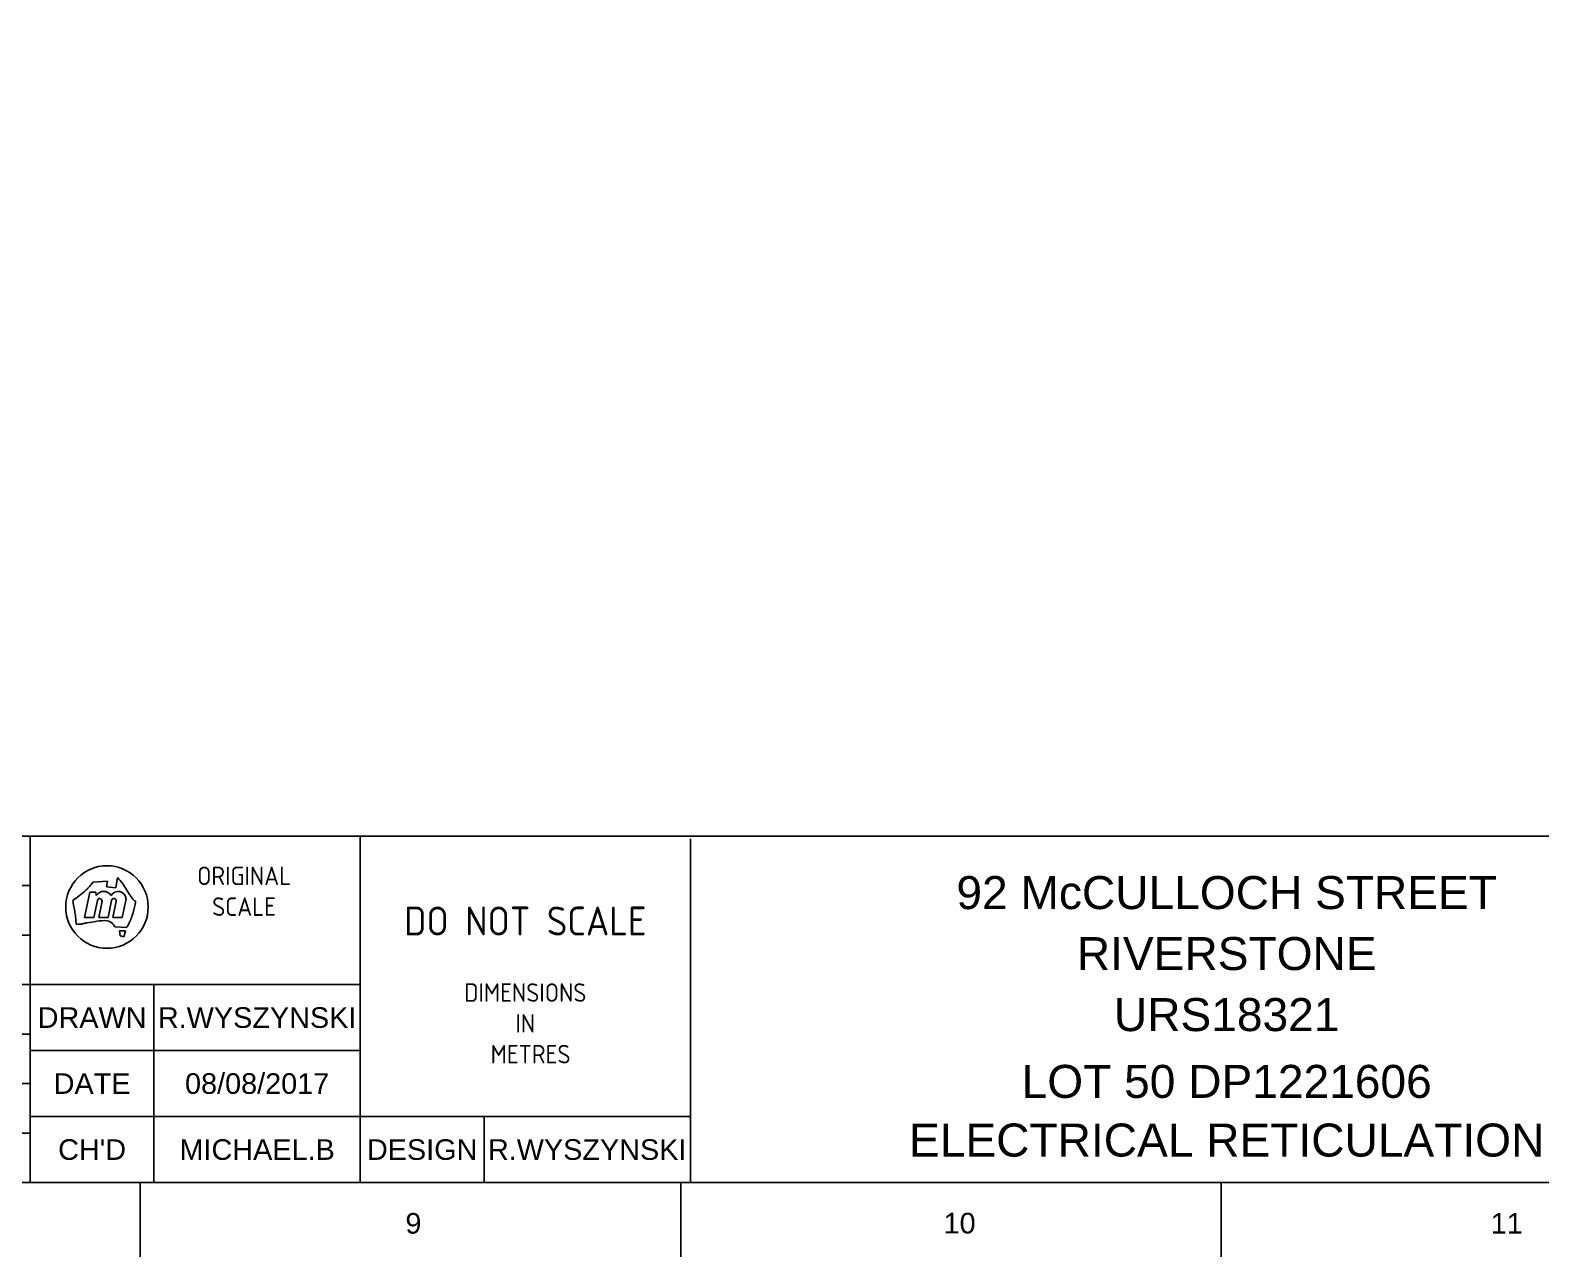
# Paper-space layout '3' of a CAD drawing. Header units: metres, sheet in millimetres. Extents: x -9 to 824, y -9 to 577.
# Drawn here: x 525.4 to 708.5, y -9 to 139.7 of the extents above; entities that cross this region are included whole.
import ezdxf
from ezdxf.enums import TextEntityAlignment as Align

# ---------------------------------------------------------------- set-up
doc = ezdxf.new("R2010")
doc.units = ezdxf.units.M
doc.layers.add('Notes', color=7, linetype='Continuous')
doc.styles.add('ARIAL', font='arial.ttf', dxfattribs={"height": 2})
doc.styles.add('iecISOCP', font='isocp.shx')

# ---------------------------------------------------------------- blocks, each defined once
blk = doc.blocks.new('A1_FRAME_TITLE')
at = {"layer": 'Notes'}
for p, q in [((534.37, 5.97), (534.37, 47.97)), ((534.37, 47.97), (534.37, 5.97)), ((574.37, 5.97), (574.37, 47.97)), ((614.37, 5.97), (614.37, 47.62)), ((541.97, 42.4), (543.74, 42.52)), ((543.74, 42.52), (543.62, 41.82)), ((544.76, 41.71), (544.95, 42.96)), ((545.59, 42.18), (546.42, 40.9)), ((454.37, 41.97), (534.37, 41.97)), ((540.96, 38.09), (541.58, 41.17)), ((541.58, 41.17), (542.32, 41.17)), ((542.32, 41.17), (542.37, 40.77)), ((543.62, 41.82), (544.76, 41.71)), ((545.98, 40.35), (545.52, 38.09)), ((542.52, 40.17), (542.1, 38.09)), ((542.67, 38.09), (543.07, 40.06)), ((544.23, 40.17), (543.81, 38.09)), ((544.38, 38.09), (544.78, 40.06)), ((542.1, 38.09), (540.96, 38.09)), ((543.81, 38.09), (542.67, 38.09)), ((545.52, 38.09), (544.38, 38.09)), ((546.03, 36.89), (544.62, 36.97)), ((544.62, 36.97), (546.03, 36.89)), ((546.03, 36.89), (544.62, 36.97)), ((454.37, 35.97), (534.37, 35.97)), ((545.26, 35.89), (545.18, 36.47)), ((545.18, 36.47), (545.91, 36.47)), ((545.7, 35.74), (545.26, 35.89)), ((545.91, 36.47), (545.7, 35.74)), ((454.37, 29.97), (534.37, 29.97)), ((534.37, 29.97), (574.37, 29.97)), ((549.37, 5.97), (549.37, 29.97)), ((454.37, 23.97), (534.37, 23.97)), ((534.37, 21.97), (574.37, 21.97)), ((539.37, 21.97), (574.37, 21.97)), ((454.37, 17.97), (534.37, 17.97)), ((534.37, 13.97), (574.37, 13.97)), ((574.37, 13.97), (614.37, 13.97)), ((589.37, 5.97), (589.37, 13.97)), ((454.37, 11.97), (534.37, 11.97)), ((547.7, 5.97), (547.7, -3.03)), ((613.21, 5.97), (613.21, -3.03)), ((678.72, 5.97), (678.72, -3.03))]:
    blk.add_line(p, q, dxfattribs=at)
at = {"layer": 'Notes', "flags": 128}
for points in [[(9, 47.97), (824.37, 47.97)], [(123.8, 5.97), (824.37, 5.97)]]:
    blk.add_lwpolyline(points, dxfattribs=at)
at = {"layer": 'Notes'}
for centre, radius, start, end in [((543.67, 39.37), 5, 0, 180), ((536.62, 46.16), 6.54, 319.3047, 324.8782), ((539.69, 38), 7.22, 35.3213, 43.2994), ((533.82, 49.09), 10.59, 302.5841, 308.1576), ((533.82, 49.09), 10.59, 308.157, 313.7305), ((536.62, 46.16), 6.54, 313.7309, 319.3045), ((543.28, 40.21), 1.06, 31.7884, 148.2116), ((542.79, 40.11), 0.28, 348.6911, 168.6911), ((545.02, 40.3), 0.961, 2.5982, 150.8098), ((544.5, 40.11), 0.28, 348.6911, 168.6911), ((468.41, -10.21), 93.25, 33.1096, 33.2341), ((549.95, 42.96), 4.09, 213.1151, 222.4146), ((543.67, 39.37), 5, 180, 0), ((518.69, 35.61), 21.32, 10.3053, 12.3306), ((518.69, 35.61), 21.32, 8.2795, 10.3048), ((519.99, 35.8), 20.01, 6.2539, 8.2792), ((534.1, 42.48), 13.29, 341.8901, 347.8434), ((547.29, 40.53), 0.484, 222.42, 236.4422), ((547.47, 40.81), 0.815, 236.4359, 244.7422), ((545.36, 40.06), 1.76, 347.8434, 354.1409), ((545.51, 40.04), 1.61, 354.1436, 1.0342), ((519.99, 35.8), 20.01, 4.2291, 6.2543), ((540.12, 39.42), 2.15, 265.1734, 270.0504), ((540.12, 39.51), 2.24, 270.0438, 274.7322), ((540.05, 40.42), 3.15, 274.7358, 283.0812), ((541.88, 32.55), 4.93, 97.7419, 103.0814), ((538.16, 59.88), 22.65, 277.7418, 280.8825), ((543.31, 33.09), 4.63, 85.4613, 100.8824), ((543.61, 36.78), 0.924, 46.5875, 85.4612), ((542.76, 35.89), 2.16, 30.1885, 46.5879), ((545.53, 37.45), 0.75, 311.6083, 321.0792), ((545.59, 37.41), 0.675, 321.0838, 331.5982), ((539.42, 40.74), 7.69, 331.5942, 341.8897)]:
    blk.add_arc(centre, radius, start, end, dxfattribs=at)
at = {"layer": 'Notes', "style": 'ARIAL'}
for s, p in [('DRAWN', (541.87, 25.97)), ('DATE', (541.87, 17.97)), ("CH'D", (541.87, 9.97)), ('DESIGN', (581.87, 9.97))]:
    blk.add_text(s, height=2.5, dxfattribs=at).set_placement(p, align=Align.MIDDLE_CENTER)
for s, p in [('9', (579.84, -0.22)), ('10', (645.06, -0.2)), ('11', (711.36, -0.22))]:
    blk.add_text(s, height=2.5, dxfattribs=at).set_placement(p)
at = {"layer": 'Notes', "style": 'iecISOCP'}
for s, insert, char_height, width, attachment_point in [('ORIGINAL SCALE', (560.29, 44.27), 2.24, 17.608, 2), ('DO NOT SCALE', (594.37, 37.67), 3.5, 29.1, 5), ('DIMENSIONS\\PIN\\P METRES', (594.37, 30.12), 2.24, 19.8208, 2)]:
    blk.add_mtext(s, dxfattribs=dict(at, insert=insert, char_height=char_height, width=width, attachment_point=attachment_point))
at = {"layer": 'Notes', "style": 'ARIAL', "flags": 8}
blk.add_attdef('VERSION_NO', text='', height=1.5, rotation=90, dxfattribs=at).set_placement((281.75, 40.04), align=Align.MIDDLE_CENTER)
at = {"layer": 'Notes', "style": 'ARIAL'}
for tag, p in [('CAP_NO', (496.37, 44.97)), ('IE_NUM', (496.37, 38.97)), ('REF_1', (341.87, 32.97)), ('GEN_WO', (427.37, 32.97)), ('HV_SWITCH', (496.37, 32.97)), ('REF_2', (341.87, 26.97)), ('OH_WO', (427.37, 26.97)), ('UBD_REF', (496.37, 26.97)), ('REF_3', (341.87, 20.97)), ('UG_WO', (427.37, 20.97)), ('GIS_MAP_No', (496.37, 20.97)), ('REF_4', (341.87, 14.97)), ('SUB_WO', (427.37, 14.97)), ('HV_OP_DIAG', (496.37, 14.97)), ('LGA', (496.37, 8.97))]:
    blk.add_attdef(tag, text='', height=2.5, dxfattribs=at).set_placement(p, align=Align.MIDDLE_LEFT)
for tag, height, p in [('T1', 4, (679.37, 41.13)), ('T2', 4, (679.37, 35.13)), ('REF_No_1', 2.5, (326.87, 32.97)), ('T3', 4, (679.37, 29.13)), ('REF_No_2', 2.5, (326.87, 26.97)), ('DRAWN', 2.5, (561.87, 25.97)), ('T4', 4, (679.37, 23.13)), ('NUM', 8, (791.37, 20.97)), ('REV', 8, (819.37, 20.97)), ('REF_No_3', 2.5, (326.87, 20.97)), ('DATE', 2.5, (561.87, 17.97)), ('T5', 4, (679.37, 17.13)), ('REF_No_4', 2.5, (326.87, 14.97)), ('T6', 4, (679.37, 11.13)), ('CHD', 2.5, (561.87, 9.97)), ('DESIGN', 2.5, (601.87, 9.97)), ('NS', 2.5, (789.8, 8.94)), ('SHTS', 2.5, (804.81, 8.95))]:
    blk.add_attdef(tag, text='', height=height, dxfattribs=at).set_placement(p, align=Align.MIDDLE_CENTER)
blk.add_attdef('scale', text='', height=2.5, dxfattribs=at).set_placement((560.29, 33.27), align=Align.CENTER)
blk.add_attdef('ExportID', (9.08, 2.39), '', height=2.5, dxfattribs=at)
at = {"layer": 'Notes', "style": 'ARIAL', "flags": 1}
for tag, p, height in [('ProjectType', (14.17, -26.8), 2.5), ('ExportDate', (60.28, -26.79), 2.5), ('ExportUserName', (69.15, -26.8), 2.5), ('DesignerCompanyName', (81.48, -26.79), 2.5), ('ExportAreaOfInterest', (97.1, -26.81), 2.5), ('GIS_SUCCESS', (112, -26.78), 2.5), ('CAD_SUCCESS', (121.79, -26.78), 2.5), ('DEPOTCODE', (132.11, -26.88), 2.5), ('ExportCategories', (140.08, -26.8), 2.5), ('Comments', (154.38, -26.88), 2.5), ('ProjectNumber', (23.56, -26.82), 0.1), ('DrawingNumber', (35.51, -26.8), 0.1), ('ProjectDescription', (47.56, -26.83), 0.1)]:
    blk.add_attdef(tag, p, '', height=height, dxfattribs=at)

psp = doc.layouts.new('3')

# ---------------------------------------------------------------- block references
at = {"layer": 'Notes'}
ref = psp.add_blockref('A1_FRAME_TITLE', (-8.92, -5.97), dxfattribs=at)
ref.add_attrib('T1', '92 McCULLOCH STREET', dxfattribs={"height": 4, "style": 'ARIAL'}).set_placement((670.45, 35.15), align=Align.MIDDLE_CENTER)
ref.add_attrib('T2', 'RIVERSTONE', dxfattribs={"height": 4, "style": 'ARIAL'}).set_placement((670.45, 27.76), align=Align.MIDDLE_CENTER)
ref.add_attrib('T3', 'URS18321', dxfattribs={"height": 4, "style": 'ARIAL'}).set_placement((670.45, 20.36), align=Align.MIDDLE_CENTER)
ref.add_attrib('T5', 'LOT 50 DP1221606', dxfattribs={"height": 4, "style": 'ARIAL'}).set_placement((670.45, 12.26), align=Align.MIDDLE_CENTER)
ref.add_attrib('T6', 'ELECTRICAL RETICULATION', dxfattribs={"height": 4, "style": 'ARIAL'}).set_placement((670.45, 5.15), align=Align.MIDDLE_CENTER)
ref.add_attrib('DESIGN', 'R.WYSZYNSKI', dxfattribs={"height": 2.5, "style": 'ARIAL'}).set_placement((592.95, 4), align=Align.MIDDLE_CENTER)
ref.add_attrib('DRAWN', 'R.WYSZYNSKI', dxfattribs={"height": 2.5, "style": 'ARIAL'}).set_placement((552.95, 20), align=Align.MIDDLE_CENTER)
ref.add_attrib('DATE', '08/08/2017', dxfattribs={"height": 2.5, "style": 'ARIAL'}).set_placement((552.95, 12), align=Align.MIDDLE_CENTER)
ref.add_attrib('CHD', 'MICHAEL.B', dxfattribs={"height": 2.5, "style": 'ARIAL'}).set_placement((552.95, 4), align=Align.MIDDLE_CENTER)

doc.saveas('drawing.dxf')
